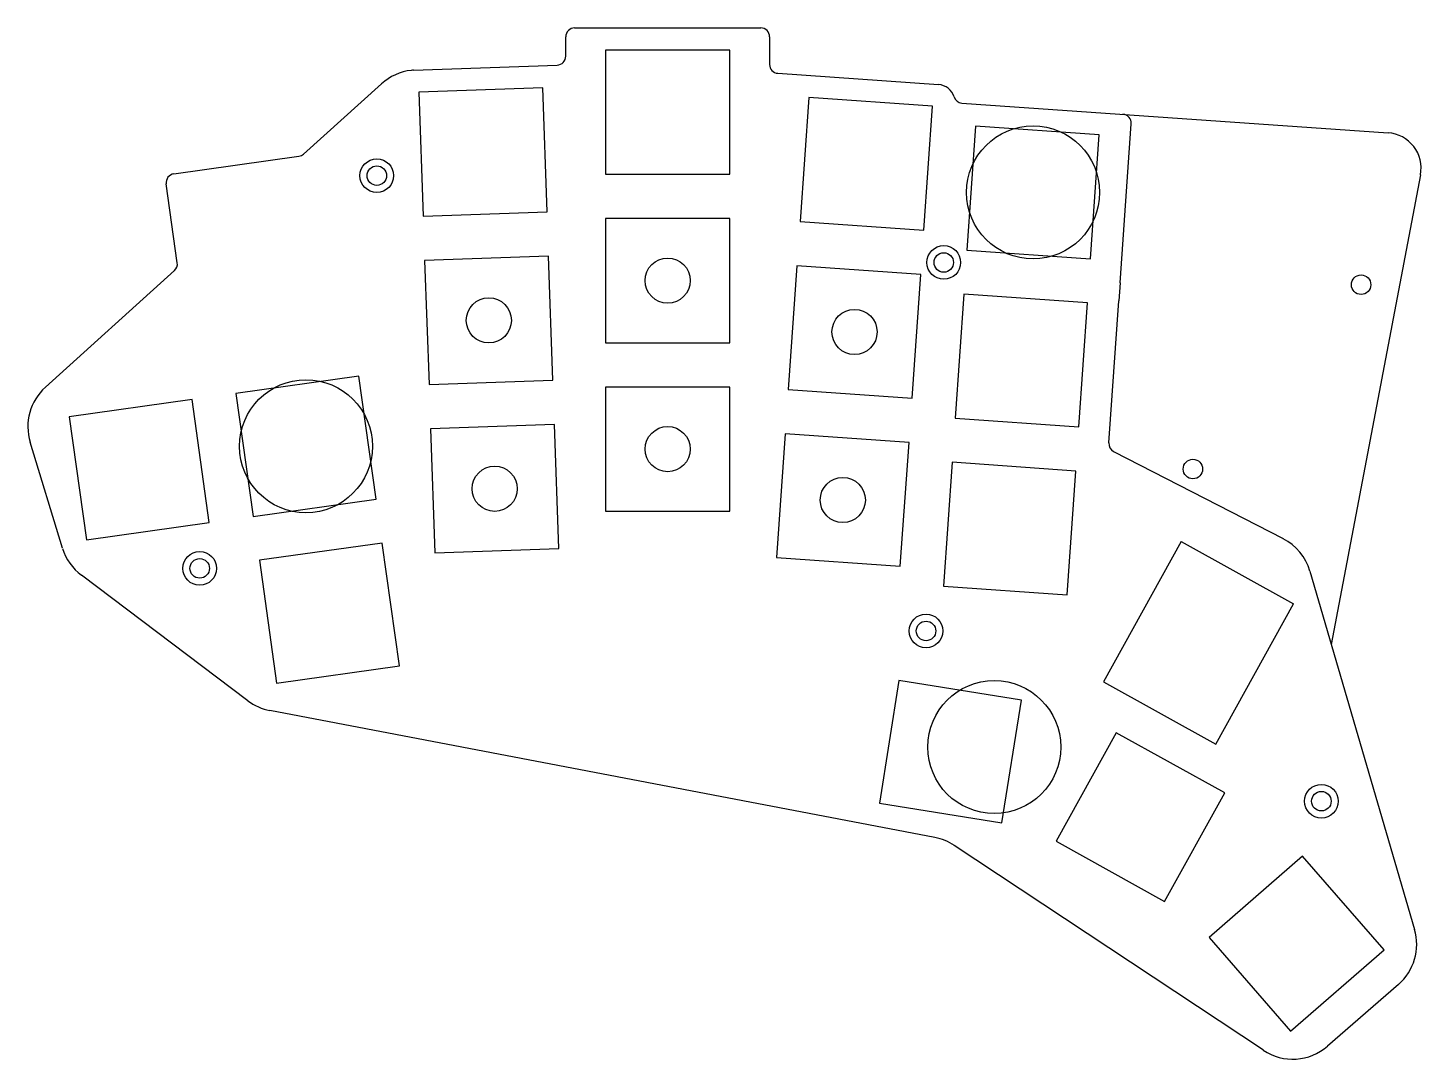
# Model space of a CAD drawing. Header units: millimetres. Extents: x -18 to 140, y -50 to 66.
import ezdxf

# ---------------------------------------------------------------- set-up
doc = ezdxf.new("R2010")
doc.units = ezdxf.units.MM

msp = doc.modelspace()

# ---------------------------------------------------------------- linework, layer by layer
for p, q in [((43.02, 62.62), (43.02, 64.81)), ((44.02, 65.81), (65.02, 65.81)), ((66.02, 64.81), (66.02, 61.69)), ((61.52, 63.31), (47.52, 63.31)), ((47.52, 63.31), (47.52, 49.31)), ((61.52, 49.31), (61.52, 63.31)), ((25.85, 61.05), (42.05, 61.62)), ((66.95, 60.7), (85.07, 59.43)), ((13.44, 51.58), (22.22, 59.52)), ((40.43, 59.06), (26.43, 58.57)), ((26.43, 58.57), (26.92, 44.58)), ((40.91, 45.07), (40.43, 59.06)), ((70.43, 57.95), (69.45, 43.98)), ((84.4, 56.97), (70.43, 57.95)), ((83.42, 43), (84.4, 56.97)), ((87.72, 57.34), (135.81, 53.98)), ((89.25, 54.73), (88.28, 40.76)), ((103.22, 53.75), (89.25, 54.73)), ((102.24, 39.78), (103.22, 53.75)), ((105.56, 37.05), (106.81, 55)), ((-1.21, 49.35), (12.91, 51.34)), ((47.52, 49.31), (61.52, 49.31)), ((139.46, 49.24), (129.4, -3.71)), ((-0.81, 39.32), (-2.06, 48.22)), ((26.92, 44.58), (40.91, 45.07)), ((61.52, 44.31), (47.52, 44.31)), ((47.52, 44.31), (47.52, 30.31)), ((61.52, 30.31), (61.52, 44.31)), ((69.45, 43.98), (83.42, 43)), ((41.09, 40.07), (27.1, 39.58)), ((27.1, 39.58), (27.59, 25.59)), ((41.58, 26.08), (41.09, 40.07)), ((88.28, 40.76), (102.24, 39.78)), ((-15.69, 25.29), (-1.13, 38.44)), ((69.11, 38.99), (68.13, 25.03)), ((83.07, 38.02), (69.11, 38.99)), ((82.1, 24.05), (83.07, 38.02)), ((105.56, 37.05), (105.42, 35.05)), ((87.93, 35.77), (86.95, 21.81)), ((101.89, 34.8), (87.93, 35.77)), ((100.92, 20.83), (101.89, 34.8)), ((104.3, 19), (105.42, 35.05)), ((47.52, 30.31), (61.52, 30.31)), ((19.67, 26.54), (5.81, 24.59)), ((21.62, 12.67), (19.67, 26.54)), ((27.59, 25.59), (41.58, 26.08)), ((61.52, 25.31), (47.52, 25.31)), ((47.52, 25.31), (47.52, 11.31)), ((61.52, 11.31), (61.52, 25.31)), ((0.85, 23.89), (-13.01, 21.94)), ((2.8, 10.03), (0.85, 23.89)), ((5.81, 24.59), (7.75, 10.72)), ((68.13, 25.03), (82.1, 24.05)), ((-13.01, 21.94), (-11.06, 8.08)), ((41.75, 21.08), (27.76, 20.59)), ((27.76, 20.59), (28.25, 6.6)), ((42.24, 7.09), (41.75, 21.08)), ((86.95, 21.81), (100.92, 20.83)), ((-13.76, 7.12), (-17.41, 19.08)), ((67.78, 20.04), (66.8, 6.07)), ((81.75, 19.06), (67.78, 20.04)), ((80.77, 5.1), (81.75, 19.06)), ((104.84, 18.04), (123.97, 8.21)), ((86.6, 16.82), (85.63, 2.85)), ((100.57, 15.84), (86.6, 16.82)), ((99.59, 1.88), (100.57, 15.84)), ((7.75, 10.72), (21.62, 12.67)), ((47.52, 11.31), (61.52, 11.31)), ((-11.06, 8.08), (2.8, 10.03)), ((112.45, 7.9), (103.68, -7.93)), ((112.45, 7.9), (125.13, 0.87)), ((22.31, 7.72), (8.45, 5.77)), ((24.26, -6.14), (22.31, 7.72)), ((28.25, 6.6), (42.24, 7.09)), ((8.45, 5.77), (10.4, -8.09)), ((66.8, 6.07), (80.77, 5.1)), ((7.16, -10.07), (-11.63, 4.08)), ((126.99, 4.55), (138.79, -35.85)), ((85.63, 2.85), (99.59, 1.88)), ((116.36, -14.96), (125.13, 0.87)), ((10.4, -8.09), (24.26, -6.14)), ((80.6, -7.8), (78.41, -21.63)), ((94.43, -9.99), (80.6, -7.8)), ((103.68, -7.93), (116.36, -14.96)), ((92.24, -23.82), (94.43, -9.99)), ((84.68, -25.5), (9.64, -11.18)), ((105.12, -13.68), (98.34, -25.92)), ((117.37, -20.46), (105.12, -13.68)), ((78.41, -21.63), (92.24, -23.82)), ((110.58, -32.71), (117.37, -20.46)), ((121.73, -49.49), (86.86, -26.39)), ((98.34, -25.92), (110.58, -32.71)), ((126.16, -27.58), (115.6, -36.77)), ((135.35, -38.15), (126.16, -27.58)), ((115.6, -36.77), (124.78, -47.33)), ((124.78, -47.33), (135.35, -38.15)), ((136.97, -42.07), (128.98, -49.01))]:
    msp.add_line(p, q)
for centre, radius in [((95.75, 47.26), 7.5), ((21.7, 49.15), 1.9), ((21.7, 49.15), 1.1), ((85.67, 39.36), 1.9), ((54.52, 37.31), 2.55), ((85.67, 39.36), 1.1), ((132.76, 36.85), 1.1), ((34.34, 32.83), 2.55), ((75.6, 31.52), 2.55), ((13.71, 18.63), 7.5), ((54.52, 18.31), 2.55), ((35, 13.84), 2.55), ((113.78, 16.06), 1.1), ((74.28, 12.57), 2.55), ((1.72, 4.86), 1.9), ((1.72, 4.86), 1.1), ((83.67, -2.2), 1.9), ((83.67, -2.2), 1.1), ((91.37, -15.29), 7.5), ((128.28, -21.4), 1.9), ((128.28, -21.4), 1.1)]:
    msp.add_circle(centre, radius)
for centre, radius, start, end in [((44.02, 64.81), 1, 90, 180), ((65.02, 64.81), 1, 0, 90), ((42.02, 62.62), 1, 272, 0), ((67.02, 61.69), 1, 180, 266), ((26.25, 55.06), 6, 96.2449, 132.0714), ((25.92, 59.05), 2, 92, 99.3557), ((84.93, 57.43), 2, 17.5102, 86), ((87.79, 58.34), 1, 197.5102, 266), ((105.82, 55.07), 1, 356, 86), ((135.53, 49.99), 4, 349.2409, 86), ((12.77, 52.33), 1, 278, 312.0714), ((-1.07, 48.36), 1, 98, 188), ((-1.8, 39.18), 1, 312.0714, 8), ((-11.67, 20.84), 6, 132.0714, 196.9726), ((-15.02, 24.55), 1, 132.0714095, 132.0714103), ((105.29, 18.93), 1, 176, 242.8014), ((121.23, 2.87), 6, 16.2842, 62.8014), ((123.51, 7.32), 1, 62.8014099, 62.8014114), ((-8.02, 8.87), 6, 196.9726, 233), ((-11.03, 4.88), 1, 232.9999998, 233.0000007), ((10.77, -5.28), 6, 233, 259.1921), ((83.55, -31.39), 6, 56.4755, 79.1921), ((86.31, -27.23), 1, 56.4754866, 56.4754873), ((133.03, -37.54), 6, 311, 16.2842), ((137.83, -36.14), 1, 16.2842024, 16.2842052), ((136.31, -41.31), 1, 310.999998, 310.9999996), ((125.04, -44.49), 6, 236.4755, 311), ((122.28, -48.65), 1, 236.4754866, 236.4754873)]:
    msp.add_arc(centre, radius, start, end)

doc.saveas('drawing.dxf')
